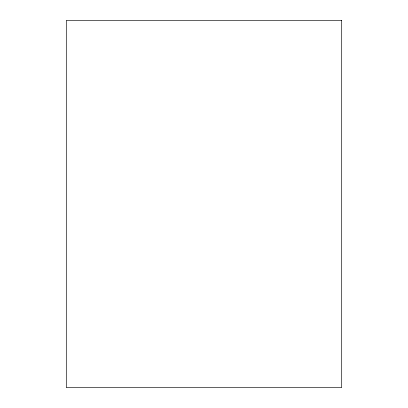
<?xml version="1.0" encoding="UTF-8"?>
<svg xmlns="http://www.w3.org/2000/svg" width="408" height="408" viewBox="0 0 408 408"><rect width="100%" height="100%" fill="white"/><g stroke="black" fill="none" stroke-linecap="round" stroke-linejoin="round"><path stroke-width="0.61" d="M341.7 20.4L66.3 20.4L66.3 387.6L341.7 387.6L341.7 20.4"/></g></svg>
